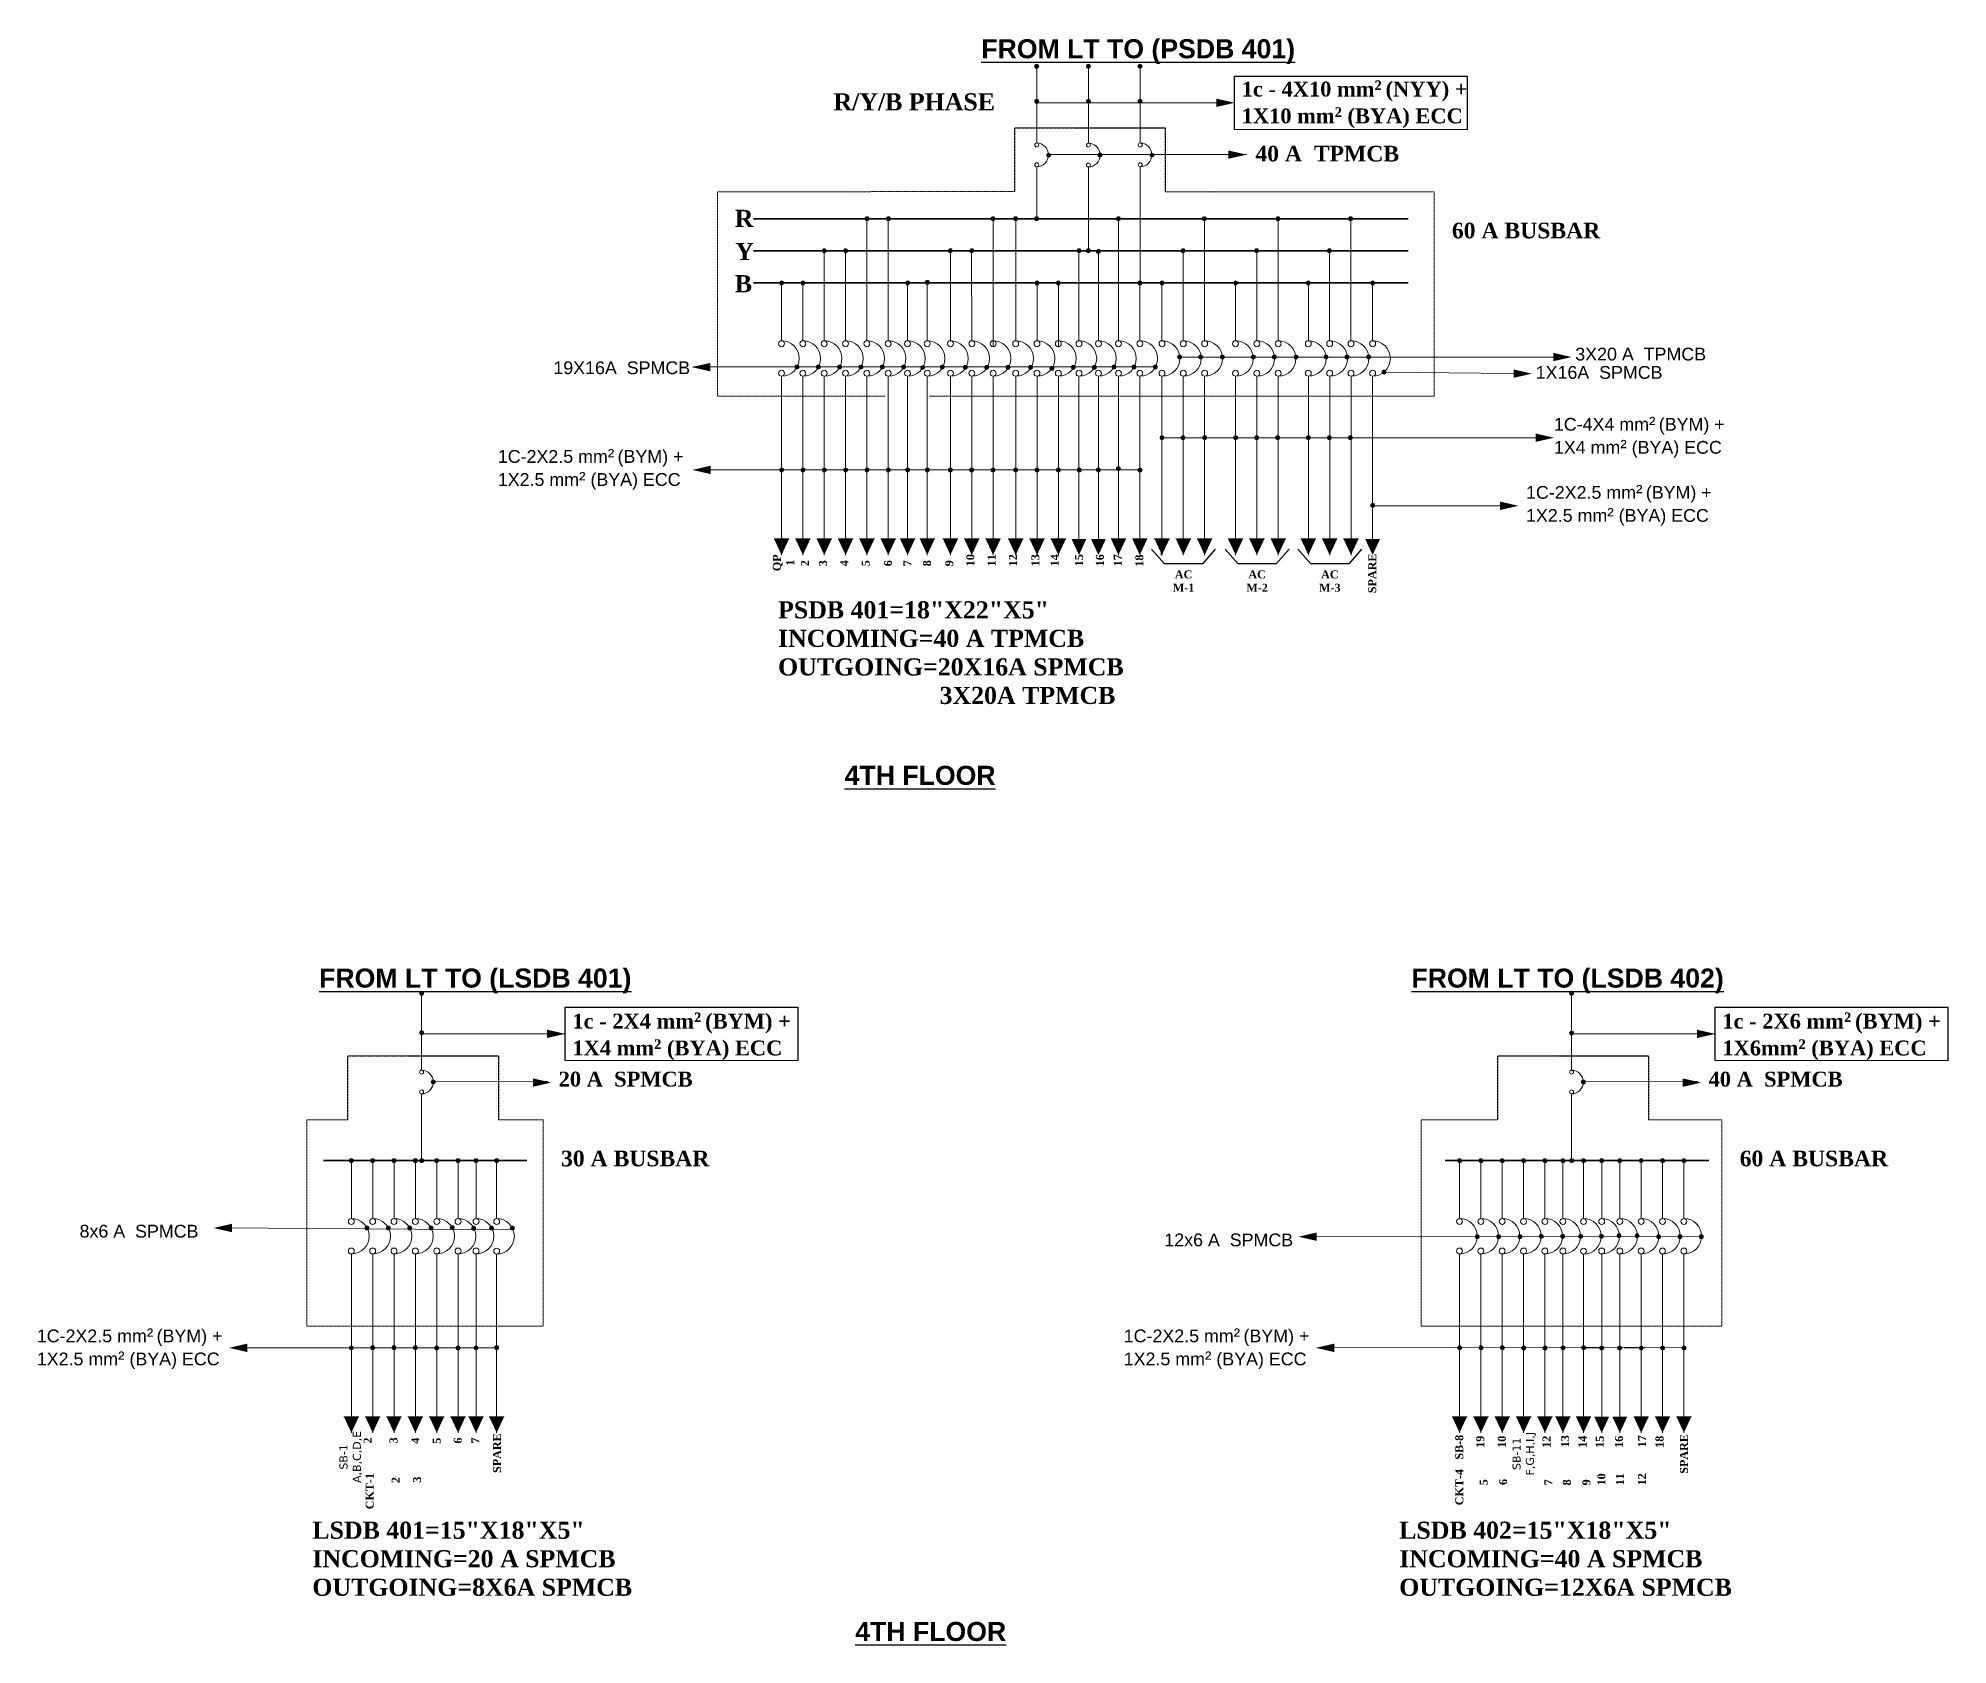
# Model space of a CAD drawing. Header units: inches. Extents: x -12 to 20935469, y -1604 to 24729220.
# Drawn here: x 20826459 to 20827175, y 24653975 to 24654578 of the extents above; entities that cross this region are included whole.
import ezdxf

# ---------------------------------------------------------------- set-up
doc = ezdxf.new("R2010")
doc.units = ezdxf.units.IN
doc.header["$LTSCALE"] = 0.03
doc.header["$MEASUREMENT"] = 0
for name, pattern in [('DASHDOT', [1, 0.5, -0.25, 0, -0.25]), ('DASHDOTX2', [2, 1, -0.5, 0, -0.5]), ('DOT', [0.25, 0, -0.25])]:
    doc.linetypes.add(name, pattern=pattern)
for name, color, linetype in [('AC TEXT', 151, 'DOT'), ('FDB', 5, 'Continuous'), ('GUTLI', 7, 'Continuous'), ('H', 154, 'Continuous'), ('QP TEX', 7, 'Continuous'), ('SSDB TXT', 7, 'Continuous'), ('TEXT', 7, 'Continuous')]:
    doc.layers.add(name, color=color, linetype=linetype)
for name, color, linetype, lineweight in [('CIRCUIT', 7, 'Continuous', 0), ('CKT-CABLE', 3, 'Continuous', 9), ('ELECT', 8, 'Continuous', 0), ('Hatch', 253, 'Continuous', 15), ('Power pts', 6, 'DASHDOTX2', 25), ('SB', 1, 'DASHDOT', 30)]:
    doc.layers.add(name, color=color, linetype=linetype, lineweight=lineweight)
doc.styles.add('MtXpl_Swis721_Lt_BT', font='swissl.ttf')
doc.styles.get("Standard").update_dxf_attribs({"font": 'timesbd.ttf'})

# ---------------------------------------------------------------- blocks, each defined once
blk = doc.blocks.new('CIRCUIT')
at = {"layer": 'CIRCUIT'}
h = blk.add_hatch(color=256, dxfattribs=at)
h.dxf.hatch_style = 1
h.paths.add_polyline_path([(-12531.4, -5028.75), (-12534.2, -5028.75), (-12531.4, -5034.78)])
h.paths.add_polyline_path([(-12528.61, -5028.75), (-12531.4, -5028.75), (-12531.4, -5034.78)])
at = {"layer": 'CIRCUIT', "linetype": 'ByBlock', "ltscale": 10}
for p, q in [((-12531.4, -4932.73), (-12531.4, -4954.43)), ((-12531.4, -4967.73), (-12531.4, -5028.75)), ((-12531.4, -5028.75), (-12531.4, -5034.78))]:
    blk.add_line(p, q, dxfattribs=at)
at = {"layer": 'CIRCUIT'}
blk.add_line((-12534.2, -5028.75), (-12528.61, -5028.75), dxfattribs=at)
at = {"layer": 'CIRCUIT', "linetype": 'ByBlock', "ltscale": 10}
for centre in [(-12531.4, -4955.54), (-12531.4, -4966.62)]:
    blk.add_circle(centre, 1.11, dxfattribs=at)
at = {"layer": 'CIRCUIT'}
blk.add_arc((-12531.41, -4961.08), 6.65, 270.0451, 89.9549, dxfattribs=at)
blk = doc.blocks.new('circle')
at = {"layer": 'H'}
h = blk.add_hatch(color=256, dxfattribs=at)
h.dxf.hatch_style = 1
h.paths.add_polyline_path([(20826700.3, 24643785.82, 1), (20826698.81, 24643785.82, 1)])
at = {"layer": 'CIRCUIT'}
blk.add_circle((20826699.55, 24643785.82), 0.744, dxfattribs=at)
blk = doc.blocks.new('LSDB CON')
at = {"layer": 'CIRCUIT'}
for p, q in [((20826699.36, 24647886.92), (20826699.36, 24647858.1)), ((20826699.36, 24647849.16), (20826699.36, 24647834.28)), ((20826699.36, 24647834.28), (20826699.36, 24647824.16))]:
    blk.add_line(p, q, dxfattribs=at)
for centre in [(20826699.36, 24647872.08), (20826699.36, 24647857.35), (20826699.36, 24647849.91)]:
    blk.add_circle(centre, 0.744, dxfattribs=at)
blk.add_arc((20826699.29, 24647853.63), 4.47, 270.92808, 89.07192, dxfattribs=at)
at = {"layer": 'AC TEXT'}
for p in [(-0.19, 4101.11), (-0.19, 4086.26), (4.2, 4067.81), (-0.19, 4038.34)]:
    blk.add_blockref('circle', p, dxfattribs=at)
blk = doc.blocks.new('PSDB CON')
at = {"layer": 'CIRCUIT'}
for p, q in [((20826882.06, 24643866.2), (20826882.06, 24643837.44)), ((20826901.42, 24643866.2), (20826901.42, 24643837.37)), ((20826920.83, 24643866.2), (20826920.83, 24643837.44)), ((20826882.06, 24643828.51), (20826882.06, 24643809.05)), ((20826901.42, 24643828.44), (20826901.42, 24643797.02)), ((20826920.83, 24643828.51), (20826920.83, 24643784.99))]:
    blk.add_line(p, q, dxfattribs=at)
for centre in [(20826882.06, 24643836.7), (20826901.42, 24643836.63), (20826920.83, 24643836.7), (20826882.06, 24643829.26), (20826901.42, 24643829.19), (20826920.83, 24643829.26)]:
    blk.add_circle(centre, 0.744, dxfattribs=at)
for centre in [(20826881.98, 24643832.98), (20826901.34, 24643832.91), (20826920.75, 24643832.98)]:
    blk.add_arc(centre, 4.47, 270.92808, 89.07192, dxfattribs=at)
at = {"layer": 'Hatch'}
blk.add_circle((20826886.5, 24643832.88), 0.744, dxfattribs=at)
at = {"layer": 'AC TEXT'}
for p in [(182.5, 80.39), (201.86, 80.39), (221.27, 80.39), (182.5, 67.24), (201.86, 67.24), (221.27, 67.24), (186.95, 47.06), (206.26, 47.09), (225.71, 47.06), (182.5, 23.23), (201.86, 11.21), (221.27, -0.82)]:
    blk.add_blockref('circle', p, dxfattribs=at)
blk = doc.blocks.new('A')
at = {"layer": 'Power pts'}
for points in [[(20826820.7, 24664131.25), (20826820.7, 24664155.24), (20826877.15, 24664155.24)], [(20826843.37, 24664155.24), (20826877.15, 24664155.24), (20826877.15, 24664131.25)]]:
    blk.add_lwpolyline(points, dxfattribs=at)
blk = doc.blocks.new('SDB')
at = {"layer": 'CIRCUIT'}
h = blk.add_hatch(color=256, dxfattribs=at)
h.dxf.hatch_style = 1
h.paths.add_polyline_path([(-12942.07, -7596.01), (-12944.87, -7596.01), (-12942.07, -7602.04)])
h.paths.add_polyline_path([(-12939.27, -7596.01), (-12942.07, -7596.01), (-12942.07, -7602.04)])
h = blk.add_hatch(color=256, dxfattribs=at)
h.dxf.hatch_style = 1
h.paths.add_polyline_path([(-12934.07, -7596.01), (-12936.87, -7596.01), (-12934.07, -7602.04)])
h.paths.add_polyline_path([(-12931.27, -7596.01), (-12934.07, -7596.01), (-12934.07, -7602.04)])
h = blk.add_hatch(color=256, dxfattribs=at)
h.dxf.hatch_style = 1
h.paths.add_polyline_path([(-12926.07, -7596.01), (-12928.87, -7596.01), (-12926.07, -7602.04)])
h.paths.add_polyline_path([(-12923.27, -7596.01), (-12926.07, -7596.01), (-12926.07, -7602.04)])
at = {"layer": 'CIRCUIT', "linetype": 'ByBlock', "ltscale": 10}
for p, q in [((-12926.15, -7475.93), (-12926.15, -7521.69)), ((-12934.15, -7487.96), (-12934.15, -7521.69)), ((-12942.07, -7499.98), (-12942.07, -7521.69)), ((-12942.07, -7534.99), (-12942.07, -7596.01)), ((-12934.07, -7534.99), (-12934.07, -7596.01)), ((-12926.07, -7534.99), (-12926.07, -7596.01)), ((-12942.07, -7596.01), (-12942.07, -7602.04)), ((-12934.07, -7596.01), (-12934.07, -7602.04)), ((-12926.07, -7596.01), (-12926.07, -7602.04))]:
    blk.add_line(p, q, dxfattribs=at)
at = {"layer": 'CIRCUIT'}
for p, q in [((-12944.87, -7596.01), (-12939.27, -7596.01)), ((-12936.87, -7596.01), (-12931.27, -7596.01)), ((-12928.87, -7596.01), (-12923.27, -7596.01))]:
    blk.add_line(p, q, dxfattribs=at)
at = {"layer": 'CIRCUIT', "linetype": 'ByBlock', "ltscale": 10}
for centre in [(-12942.07, -7522.8), (-12934.07, -7522.8), (-12926.07, -7522.8), (-12942.07, -7533.88), (-12934.07, -7533.88), (-12926.07, -7533.88)]:
    blk.add_circle(centre, 1.11, dxfattribs=at)
at = {"layer": 'CIRCUIT'}
for centre in [(-12942.07, -7528.34), (-12934.07, -7528.34), (-12926.07, -7528.34)]:
    blk.add_arc(centre, 6.65, 270.0451, 89.9549, dxfattribs=at)
blk = doc.blocks.new('AC C')
at = {"layer": 'QP TEX'}
for p, q in [((20826908.78, 24654380.59), (20826904.08, 24654385.95)), ((20826908.78, 24654380.59), (20826923.35, 24654380.59)), ((20826923.35, 24654380.59), (20826928.06, 24654385.95))]:
    blk.add_line(p, q, dxfattribs=at)
at = {"layer": 'AC TEXT'}
for p in [(224.34, 10724.02), (216.34, 10711.99), (208.42, 10699.97), (215.04, 10672.19), (222.93, 10672.19), (231.04, 10672.21), (208.42, 10641.91), (216.31, 10641.92), (224.18, 10641.93)]:
    blk.add_blockref('circle', p, dxfattribs=at)
at = {"layer": 'GUTLI'}
blk.add_blockref('SDB', (20839850.04, 24661985.77), dxfattribs=at)

msp = doc.modelspace()

# ---------------------------------------------------------------- hatches: boundary and pattern name
at = {"layer": 'CIRCUIT', "linetype": 'ByBlock', "ltscale": 10}
h = msp.add_hatch(color=256, dxfattribs=at)
h.dxf.hatch_style = 1
h.paths.add_polyline_path([(20826753.75, 24654389.76), (20826750.95, 24654389.76), (20826753.75, 24654383.73)])
h.paths.add_polyline_path([(20826756.55, 24654389.76), (20826753.75, 24654389.76), (20826753.75, 24654383.73)])
h = msp.add_hatch(color=256, dxfattribs=at)
h.dxf.hatch_style = 1
h.paths.add_polyline_path([(20826761.75, 24654389.76), (20826758.95, 24654389.76), (20826761.75, 24654383.73)])
h.paths.add_polyline_path([(20826764.55, 24654389.76), (20826761.75, 24654389.76), (20826761.75, 24654383.73)])
h = msp.add_hatch(color=256, dxfattribs=at)
h.dxf.hatch_style = 1
h.paths.add_polyline_path([(20826769.75, 24654389.76), (20826766.95, 24654389.76), (20826769.75, 24654383.73)])
h.paths.add_polyline_path([(20826772.55, 24654389.76), (20826769.75, 24654389.76), (20826769.75, 24654383.73)])
h = msp.add_hatch(color=256, dxfattribs=at)
h.dxf.hatch_style = 1
h.paths.add_polyline_path([(20826777.75, 24654389.76), (20826774.95, 24654389.76), (20826777.75, 24654383.73)])
h.paths.add_polyline_path([(20826780.55, 24654389.76), (20826777.75, 24654389.76), (20826777.75, 24654383.73)])
h = msp.add_hatch(color=256, dxfattribs=at)
h.dxf.hatch_style = 1
h.paths.add_polyline_path([(20826785, 24654389.76), (20826782.21, 24654389.76), (20826785, 24654383.73)])
h.paths.add_polyline_path([(20826787.8, 24654389.76), (20826785, 24654389.76), (20826785, 24654383.73)])
h = msp.add_hatch(color=256, dxfattribs=at)
h.dxf.hatch_style = 1
h.paths.add_polyline_path([(20826792.38, 24654389.76), (20826789.58, 24654389.76), (20826792.38, 24654383.73)])
h.paths.add_polyline_path([(20826795.17, 24654389.76), (20826792.38, 24654389.76), (20826792.38, 24654383.73)])
h = msp.add_hatch(color=256, dxfattribs=at)
h.dxf.hatch_style = 1
h.paths.add_polyline_path([(20826801.07, 24654389.76), (20826798.27, 24654389.76), (20826801.07, 24654383.73)])
h.paths.add_polyline_path([(20826803.87, 24654389.76), (20826801.07, 24654389.76), (20826801.07, 24654383.73)])
h = msp.add_hatch(color=256, dxfattribs=at)
h.dxf.hatch_style = 1
h.paths.add_polyline_path([(20826809.07, 24654389.76), (20826806.27, 24654389.76), (20826809.07, 24654383.73)])
h.paths.add_polyline_path([(20826811.87, 24654389.76), (20826809.07, 24654389.76), (20826809.07, 24654383.73)])
h = msp.add_hatch(color=256, dxfattribs=at)
h.dxf.hatch_style = 1
h.paths.add_polyline_path([(20826817.07, 24654389.76), (20826814.27, 24654389.76), (20826817.07, 24654383.73)])
h.paths.add_polyline_path([(20826819.87, 24654389.76), (20826817.07, 24654389.76), (20826817.07, 24654383.73)])
h = msp.add_hatch(color=256, dxfattribs=at)
h.dxf.hatch_style = 1
h.paths.add_polyline_path([(20826825.54, 24654389.76), (20826822.74, 24654389.76), (20826825.54, 24654383.73)])
h.paths.add_polyline_path([(20826828.34, 24654389.76), (20826825.54, 24654389.76), (20826825.54, 24654383.73)])
h = msp.add_hatch(color=256, dxfattribs=at)
h.dxf.hatch_style = 1
h.paths.add_polyline_path([(20826833.54, 24654389.76), (20826830.74, 24654389.76), (20826833.54, 24654383.73)])
h.paths.add_polyline_path([(20826836.34, 24654389.76), (20826833.54, 24654389.76), (20826833.54, 24654383.73)])
h = msp.add_hatch(color=256, dxfattribs=at)
h.dxf.hatch_style = 1
h.paths.add_polyline_path([(20826841.54, 24654389.76), (20826838.74, 24654389.76), (20826841.54, 24654383.73)])
h.paths.add_polyline_path([(20826844.34, 24654389.76), (20826841.54, 24654389.76), (20826841.54, 24654383.73)])
h = msp.add_hatch(color=256, dxfattribs=at)
h.dxf.hatch_style = 1
h.paths.add_polyline_path([(20826849.26, 24654389.76), (20826846.46, 24654389.76), (20826849.26, 24654383.73)])
h.paths.add_polyline_path([(20826852.05, 24654389.76), (20826849.26, 24654389.76), (20826849.26, 24654383.73)])
h = msp.add_hatch(color=256, dxfattribs=at)
h.dxf.hatch_style = 1
h.paths.add_polyline_path([(20826856.55, 24654389.76), (20826853.75, 24654389.76), (20826856.55, 24654383.73)])
h.paths.add_polyline_path([(20826859.35, 24654389.76), (20826856.55, 24654389.76), (20826856.55, 24654383.73)])
h = msp.add_hatch(color=256, dxfattribs=at)
h.dxf.hatch_style = 1
h.paths.add_polyline_path([(20826864.07, 24654389.76), (20826861.28, 24654389.76), (20826864.07, 24654383.73)])
h.paths.add_polyline_path([(20826866.87, 24654389.76), (20826864.07, 24654389.76), (20826864.07, 24654383.73)])
h = msp.add_hatch(color=256, dxfattribs=at)
h.dxf.hatch_style = 1
h.paths.add_polyline_path([(20826872.07, 24654389.76), (20826869.28, 24654389.76), (20826872.07, 24654383.73)])
h.paths.add_polyline_path([(20826874.87, 24654389.76), (20826872.07, 24654389.76), (20826872.07, 24654383.73)])
h = msp.add_hatch(color=256, dxfattribs=at)
h.dxf.hatch_style = 1
h.paths.add_polyline_path([(20826959.36, 24654389.76), (20826956.56, 24654389.76), (20826959.36, 24654383.73)])
h.paths.add_polyline_path([(20826962.16, 24654389.76), (20826959.36, 24654389.76), (20826959.36, 24654383.73)])
h = msp.add_hatch(color=256, dxfattribs=at)
h.dxf.hatch_style = 1
h.paths.add_polyline_path([(20827045.24, 24654060.62), (20827042.44, 24654060.62), (20827045.24, 24654054.59)])
h.paths.add_polyline_path([(20827048.04, 24654060.62), (20827045.24, 24654060.62), (20827045.24, 24654054.59)])
h = msp.add_hatch(color=256, dxfattribs=at)
h.dxf.hatch_style = 1
h.paths.add_polyline_path([(20827052.04, 24654060.62), (20827049.24, 24654060.62), (20827052.04, 24654054.59)])
h.paths.add_polyline_path([(20827054.84, 24654060.62), (20827052.04, 24654060.62), (20827052.04, 24654054.59)])

# ---------------------------------------------------------------- linework, layer by layer
for p, q in [((20826769.75, 24654509.83), (20826769.75, 24654464.08)), ((20826777.75, 24654509.83), (20826777.75, 24654464.08)), ((20826817.07, 24654509.83), (20826817.07, 24654461.86)), ((20826825.54, 24654509.83), (20826825.54, 24654464.08)), ((20826864.07, 24654509.83), (20826864.07, 24654464.08)), ((20826753.79, 24654497.81), (20826753.75, 24654464.08)), ((20826761.75, 24654497.81), (20826761.75, 24654464.08)), ((20826761.75, 24654497.81), (20826761.75, 24654464.08)), ((20826801.07, 24654497.81), (20826801.07, 24654464.08)), ((20826809, 24654497.81), (20826809.07, 24654464.08)), ((20826849.26, 24654497.81), (20826849.26, 24654464.08)), ((20826856.55, 24654497.81), (20826856.55, 24654464.08)), ((20826785, 24654485.78), (20826785, 24654464.08)), ((20826792.38, 24654485.78), (20826792.38, 24654464.08)), ((20826833.54, 24654485.04), (20826833.54, 24654464.08)), ((20826841.54, 24654485.85), (20826841.54, 24654461.86)), ((20826872.07, 24654485.78), (20826872.07, 24654464.08)), ((20826959.36, 24654485.78), (20826959.36, 24654464.08)), ((20826745.75, 24654466.29), (20826745.75, 24654464.08)), ((20826751, 24654457.43), (20826751, 24654457.43)), ((20826753.75, 24654450.78), (20826753.75, 24654389.76)), ((20826761.75, 24654450.78), (20826761.75, 24654389.76)), ((20826769.75, 24654450.78), (20826769.75, 24654389.76)), ((20826777.75, 24654450.78), (20826777.75, 24654389.76)), ((20826785, 24654450.78), (20826785, 24654389.76)), ((20826792.38, 24654450.78), (20826792.38, 24654389.76)), ((20826798.25, 24654457.43), (20826798.25, 24654457.43)), ((20826801.07, 24654450.78), (20826801.07, 24654389.76)), ((20826809.07, 24654450.78), (20826809.07, 24654389.76)), ((20826817.07, 24654450.78), (20826817.07, 24654389.76)), ((20826825.54, 24654450.78), (20826825.54, 24654389.76)), ((20826833.54, 24654450.78), (20826833.54, 24654389.76)), ((20826841.54, 24654450.78), (20826841.54, 24654389.76)), ((20826849.26, 24654450.78), (20826849.26, 24654389.76)), ((20826856.55, 24654450.78), (20826856.55, 24654389.76)), ((20826864.07, 24654450.78), (20826864.07, 24654389.76)), ((20826872.07, 24654450.78), (20826872.07, 24654389.76)), ((20826959.36, 24654450.78), (20826959.36, 24654389.76)), ((20826760.36, 24654415.47), (20826760.36, 24654415.47)), ((20826750.95, 24654389.76), (20826756.55, 24654389.76)), ((20826753.75, 24654389.76), (20826753.75, 24654383.73)), ((20826758.95, 24654389.76), (20826764.55, 24654389.76)), ((20826761.75, 24654389.76), (20826761.75, 24654383.73)), ((20826766.95, 24654389.76), (20826772.55, 24654389.76)), ((20826769.75, 24654389.76), (20826769.75, 24654383.73)), ((20826774.95, 24654389.76), (20826780.55, 24654389.76)), ((20826777.75, 24654389.76), (20826777.75, 24654383.73)), ((20826782.21, 24654389.76), (20826787.8, 24654389.76)), ((20826785, 24654389.76), (20826785, 24654383.73)), ((20826789.58, 24654389.76), (20826795.17, 24654389.76)), ((20826792.38, 24654389.76), (20826792.38, 24654383.73)), ((20826798.27, 24654389.76), (20826803.87, 24654389.76)), ((20826801.07, 24654389.76), (20826801.07, 24654383.73)), ((20826806.27, 24654389.76), (20826811.87, 24654389.76)), ((20826809.07, 24654389.76), (20826809.07, 24654383.73)), ((20826814.27, 24654389.76), (20826819.87, 24654389.76)), ((20826817.07, 24654389.76), (20826817.07, 24654383.73)), ((20826817.07, 24654389.76), (20826817.07, 24654383.73)), ((20826822.74, 24654389.76), (20826828.34, 24654389.76)), ((20826825.54, 24654389.76), (20826825.54, 24654383.73)), ((20826830.74, 24654389.76), (20826836.34, 24654389.76)), ((20826833.54, 24654389.76), (20826833.54, 24654383.73)), ((20826838.74, 24654389.76), (20826844.34, 24654389.76)), ((20826841.54, 24654389.76), (20826841.54, 24654383.73)), ((20826841.54, 24654389.76), (20826841.54, 24654383.73)), ((20826861.28, 24654389.76), (20826866.87, 24654389.76)), ((20826864.07, 24654389.76), (20826864.07, 24654383.73)), ((20826869.28, 24654389.76), (20826874.87, 24654389.76)), ((20826872.07, 24654389.76), (20826872.07, 24654383.73)), ((20826877.28, 24654389.76), (20826882.87, 24654389.76)), ((20826880.07, 24654389.76), (20826880.07, 24654383.73)), ((20827045.24, 24654156.64), (20827045.24, 24654134.94)), ((20827052.04, 24654156.64), (20827052.04, 24654134.94)), ((20826576.45, 24654137.16), (20826576.45, 24654134.95)), ((20826588.91, 24654131.44), (20826588.91, 24654131.44)), ((20826604.91, 24654131.44), (20826604.91, 24654131.44)), ((20826997.21, 24654128.17), (20826997.21, 24654128.17)), ((20827013.21, 24654128.17), (20827013.21, 24654128.17)), ((20827045.24, 24654121.64), (20827045.24, 24654060.62)), ((20827052.04, 24654121.64), (20827052.04, 24654060.62)), ((20826583.06, 24654086.34), (20826583.06, 24654086.34)), ((20826990.57, 24654086.34), (20826990.57, 24654086.34)), ((20827045.24, 24654060.62), (20827045.24, 24654054.59)), ((20827052.04, 24654060.62), (20827052.04, 24654054.59))]:
    msp.add_line(p, q, dxfattribs=at)
for centre in [(20826753.75, 24654462.97), (20826761.75, 24654462.97), (20826769.75, 24654462.97), (20826777.75, 24654462.97), (20826785, 24654462.97), (20826792.38, 24654462.97), (20826801.07, 24654462.97), (20826809.07, 24654462.97), (20826817.07, 24654462.97), (20826825.54, 24654462.97), (20826833.54, 24654462.97), (20826841.54, 24654462.97), (20826849.26, 24654462.97), (20826856.55, 24654462.97), (20826864.07, 24654462.97), (20826872.07, 24654462.97), (20826959.36, 24654462.97), (20826753.75, 24654451.89), (20826761.75, 24654451.89), (20826769.75, 24654451.89), (20826777.75, 24654451.89), (20826785, 24654451.89), (20826792.38, 24654451.89), (20826801.07, 24654451.89), (20826809.07, 24654451.89), (20826817.07, 24654451.89), (20826825.54, 24654451.89), (20826833.54, 24654451.89), (20826841.54, 24654451.89), (20826849.26, 24654451.89), (20826856.55, 24654451.89), (20826864.07, 24654451.89), (20826872.07, 24654451.89), (20826959.36, 24654451.89), (20827045.24, 24654133.83), (20827052.04, 24654133.83), (20827045.24, 24654122.75), (20827052.04, 24654122.75)]:
    msp.add_circle(centre, 1.11, dxfattribs=at)
for centre in [(20826753.74, 24654457.43), (20826761.74, 24654457.43), (20826769.74, 24654457.43), (20826777.74, 24654457.43), (20826785, 24654457.43), (20826792.37, 24654457.43), (20826801.06, 24654457.43), (20826809.06, 24654457.43), (20826817.06, 24654457.43), (20826825.54, 24654457.43), (20826833.54, 24654457.43), (20826841.54, 24654457.43), (20826849.25, 24654457.43), (20826856.55, 24654457.43), (20826864.07, 24654457.43), (20826872.07, 24654457.43), (20826959.36, 24654457.43), (20827045.23, 24654128.29), (20827052.03, 24654128.29)]:
    msp.add_arc(centre, 6.65, 270.0451, 89.9549, dxfattribs=at)
at = {"layer": 'CKT-CABLE', "transparency": 33554666}
for p, q in [((20826833.43, 24654553.3), (20826900.75, 24654553.3)), ((20826837.83, 24654533.87), (20826912.05, 24654533.87)), ((20826887.02, 24654457.97), (20827027.08, 24654457.97)), ((20826704.58, 24654454.25), (20826751.58, 24654454.25)), ((20826751.08, 24654454.25), (20826878.17, 24654454.28)), ((20827012.22, 24654451.74), (20826963.63, 24654452.34)), ((20826880.4, 24654427.72), (20827020.46, 24654427.72)), ((20826711.2, 24654415.65), (20826769.75, 24654415.65)), ((20826768.56, 24654415.65), (20826785, 24654415.65)), ((20826776.18, 24654415.65), (20826872.39, 24654415.64)), ((20826960.17, 24654402.19), (20827007.17, 24654402.19)), ((20826602.79, 24654204.19), (20826656.61, 24654204.19)), ((20827033.94, 24654204.18), (20827087.76, 24654204.18)), ((20826607.17, 24654186.42), (20826650.16, 24654186.27)), ((20827038.32, 24654186.42), (20827081.31, 24654186.26)), ((20826526.95, 24654131.39), (20826637.1, 24654130.71)), ((20826933.67, 24654128.12), (20827083.34, 24654128.23)), ((20826536.52, 24654086.45), (20826630.93, 24654086.47)), ((20826944.03, 24654086.45), (20827076.77, 24654086.64)), ((20827037.69, 24654086.45), (20827042.04, 24654086.45)), ((20827040.15, 24654086.44), (20827046.12, 24654086.44)), ((20827053.68, 24654086.44), (20827061.36, 24654086.44))]:
    msp.add_line(p, q, dxfattribs=at)
at = {"layer": 'CKT-CABLE'}
for points in [[(20826907.62, 24654553.3, 0, 3.14, 0), (20826900.75, 24654553.3, 3.14, 3.14, 0)], [(20826912.08, 24654533.87, 0, 3.14, 0), (20826905.21, 24654533.87, 3.14, 3.14, 0)], [(20827033.95, 24654457.97, 0, 3.14, 0), (20827027.08, 24654457.97, 3.14, 3.14, 0)], [(20826704.13, 24654454.19, 0, 3.14, 0), (20826711, 24654454.19, 3.14, 3.14, 0)], [(20827019.09, 24654451.74, 0, 3.14, 0), (20827012.22, 24654451.74, 3.14, 3.14, 0)], [(20827027.33, 24654427.72, 0, 3.14, 0), (20827020.46, 24654427.72, 3.14, 3.14, 0)], [(20826704.33, 24654415.65, 0, 3.14, 0), (20826711.2, 24654415.65, 3.14, 3.14, 0)], [(20827014.04, 24654402.19, 0, 3.14, 0), (20827007.17, 24654402.19, 3.14, 3.14, 0)], [(20826656.64, 24654204.19, 0, 3.14, 0), (20826649.77, 24654204.19, 3.14, 3.14, 0)], [(20827087.79, 24654204.18, 0, 3.14, 0), (20827080.92, 24654204.18, 3.14, 3.14, 0)], [(20826651.38, 24654185.91, 0, 3.14, 0), (20826644.51, 24654185.91, 3.14, 3.14, 0)], [(20827082.53, 24654185.9, 0, 3.14, 0), (20827075.66, 24654185.9, 3.14, 3.14, 0)], [(20826524.81, 24654131.39, 0, 3.14, 0), (20826531.68, 24654131.39, 3.14, 3.14, 0)], [(20826931.52, 24654128.12, 0, 3.14, 0), (20826938.39, 24654128.12, 3.14, 3.14, 0)], [(20826530.58, 24654086.45, 0, 3.14, 0), (20826537.45, 24654086.45, 3.14, 3.14, 0)], [(20826938.09, 24654086.45, 0, 3.14, 0), (20826944.96, 24654086.45, 3.14, 3.14, 0)]]:
    msp.add_lwpolyline(points, format="xyseb", dxfattribs=at)
at = {"layer": 'ELECT', "color": 5, "linetype": 'ByBlock', "lineweight": 35, "ltscale": 10}
for p, q in [((20826727.28, 24654509.83), (20826972.73, 24654509.83)), ((20826728.89, 24654509.83), (20826777, 24654509.83)), ((20826776.56, 24654509.83), (20826809, 24654509.83)), ((20826727.28, 24654497.81), (20826972.73, 24654497.81)), ((20826728.89, 24654497.81), (20826777.75, 24654497.81)), ((20826776.56, 24654497.81), (20826809, 24654497.81)), ((20826727.28, 24654485.78), (20826972.73, 24654485.78)), ((20826728.89, 24654485.78), (20826777.75, 24654485.78)), ((20826776.56, 24654485.78), (20826809, 24654485.78)), ((20826566.01, 24654156.65), (20826634.54, 24654156.65)), ((20826632.65, 24654156.64), (20826642.22, 24654156.64)), ((20826986.51, 24654156.65), (20827042.04, 24654156.65)), ((20827040.15, 24654156.64), (20827085.46, 24654156.64))]:
    msp.add_line(p, q, dxfattribs=at)
at = {"layer": 'Power pts', "lineweight": 0}
for points in [[(20826776.56, 24654443.31), (20826713.74, 24654443.31), (20826713.74, 24654519.91), (20826825.19, 24654520.05)], [(20826881.64, 24654519.91), (20826982.39, 24654519.91), (20826982.39, 24654443.31), (20826793.03, 24654443.31)], [(20826982.39, 24654443.31), (20826793.03, 24654443.31)], [(20826630.93, 24654094.55), (20826559.74, 24654094.55), (20826559.74, 24654171.95), (20826575.19, 24654171.95)], [(20826631.64, 24654171.94), (20826648.38, 24654171.94), (20826648.38, 24654094.54), (20826630.93, 24654094.55)], [(20827038.44, 24654094.55), (20826977.53, 24654094.55), (20826977.53, 24654171.95), (20827006.34, 24654171.95)], [(20827062.79, 24654171.94), (20827090.31, 24654171.94), (20827090.31, 24654094.54), (20827038.44, 24654094.55)]]:
    msp.add_lwpolyline(points, dxfattribs=at)
at = {"layer": 'QP TEX'}
for p, q in [((20826881.2, 24654380.59), (20826876.5, 24654385.95)), ((20826881.2, 24654380.59), (20826895.77, 24654380.59)), ((20826895.77, 24654380.59), (20826900.48, 24654385.95)), ((20826936.07, 24654380.59), (20826931.36, 24654385.95)), ((20826936.07, 24654380.59), (20826950.64, 24654380.59)), ((20826950.64, 24654380.59), (20826955.34, 24654385.95))]:
    msp.add_line(p, q, dxfattribs=at)
at = {"layer": 'SB', "color": 1, "linetype": 'ByBlock', "lineweight": -2}
for points in [[(20826907.62, 24654563.33), (20826994.84, 24654563.29), (20826994.84, 24654543.23), (20826907.62, 24654543.27)], [(20826656.64, 24654214.22), (20826743.87, 24654214.18), (20826743.87, 24654194.12), (20826656.64, 24654194.16)], [(20827087.79, 24654214.21), (20827175.02, 24654214.17), (20827175.02, 24654194.11), (20827087.79, 24654194.15)]]:
    msp.add_lwpolyline(points, close=True, dxfattribs=at)

# ---------------------------------------------------------------- block references
at = {"layer": 'AC TEXT'}
for name, p in [('PSDB CON', (-48.62, 10700.79)), ('circle', (70.2, 10724.02)), ('circle', (78.2, 10724.02)), ('circle', (117.52, 10724.02)), ('circle', (125.99, 10724)), ('circle', (164.52, 10724)), ('circle', (196.76, 10724.02)), ('circle', (251.62, 10724.02)), ('circle', (54.2, 10711.99)), ('circle', (62.2, 10711.99)), ('circle', (62.2, 10711.99)), ('circle', (101.52, 10711.99)), ('circle', (109.52, 10712)), ('circle', (149.7, 10711.99)), ('circle', (157, 10711.75)), ('circle', (188.76, 10711.99)), ('circle', (243.62, 10711.99)), ('circle', (38.2, 10699.97)), ('circle', (46.2, 10699.97)), ('circle', (85.45, 10699.97)), ('circle', (92.82, 10700.15)), ('circle', (133.99, 10699.97)), ('circle', (141.99, 10699.97)), ('circle', (172.52, 10699.97)), ('circle', (180.84, 10699.97)), ('circle', (235.71, 10699.97)), ('circle', (259.81, 10699.97)), ('circle', (187.46, 10672.15)), ('circle', (195.35, 10672.16)), ('circle', (203.46, 10672.17)), ('circle', (242.33, 10672.12)), ('circle', (250.22, 10672.13)), ('circle', (258.33, 10672.14)), ('circle', (44.03, 10668.44)), ('circle', (52.03, 10668.44)), ('circle', (60.03, 10668.44)), ('circle', (68.03, 10668.44)), ('circle', (76.03, 10668.44)), ('circle', (84.03, 10668.44)), ('circle', (91.17, 10668.23)), ('circle', (98.54, 10668.44)), ('circle', (107.12, 10668.25)), ('circle', (115.12, 10668.28)), ('circle', (123.12, 10668.25)), ('circle', (131.59, 10668.25)), ('circle', (139.58, 10667.95)), ('circle', (147.59, 10668.25)), ('circle', (155.48, 10668.33)), ('circle', (162.85, 10668.47)), ('circle', (170.37, 10668.47)), ('circle', (178.37, 10668.47)), ('circle', (264.08, 10666.52)), ('circle', (180.84, 10641.91)), ('circle', (188.73, 10641.92)), ('circle', (196.84, 10641.93)), ('circle', (235.71, 10641.91)), ('circle', (243.6, 10641.92)), ('circle', (251.46, 10641.93)), ('circle', (38.2, 10629.84)), ('circle', (46.2, 10629.84)), ('circle', (54.2, 10629.84)), ('circle', (62.2, 10629.84)), ('circle', (70.2, 10629.84)), ('circle', (78.2, 10629.84)), ('circle', (85.45, 10629.84)), ('circle', (92.82, 10629.84)), ('circle', (101.52, 10629.78)), ('circle', (109.52, 10629.79)), ('circle', (117.52, 10629.8)), ('circle', (125.99, 10629.8)), ('circle', (133.99, 10629.81)), ('circle', (141.99, 10629.82)), ('circle', (149.88, 10629.82)), ('circle', (157, 10629.84)), ('circle', (164.52, 10630.31)), ('circle', (172.59, 10629.83)), ('circle', (259.88, 10616.49)), ('LSDB CON', (-96.57, 6332.49)), ('LSDB CON', (334.58, 6332.48)), ('circle', (-123.1, 10370.78)), ('circle', (-115.1, 10370.78)), ('circle', (-107.1, 10370.78)), ('circle', (-99.1, 10370.78)), ('circle', (-91.09, 10370.78)), ('circle', (-83.1, 10370.78)), ('circle', (-83.1, 10370.78)), ('circle', (-76.35, 10370.78)), ('circle', (-68.62, 10370.78)), ('circle', (292.41, 10370.78)), ('circle', (300.41, 10370.78)), ('circle', (308.41, 10370.78)), ('circle', (316.41, 10370.78)), ('circle', (324.41, 10370.78)), ('circle', (324.41, 10370.78)), ('circle', (331.16, 10370.78)), ('circle', (338.88, 10370.78)), ('circle', (345.69, 10370.77)), ('circle', (352.49, 10370.77)), ('circle', (360.5, 10370.77)), ('circle', (368.5, 10370.78)), ('circle', (376.51, 10370.78)), ('circle', (-117.23, 10345.61)), ('circle', (-109.23, 10345.61)), ('circle', (-101.23, 10345.62)), ('circle', (-93.22, 10345.57)), ('circle', (-85.24, 10345.64)), ('circle', (-77.27, 10345.48)), ('circle', (-70.52, 10345.53)), ('circle', (-62.79, 10345.56)), ('circle', (299.05, 10342.36)), ('circle', (307.05, 10342.37)), ('circle', (315.08, 10342.3)), ('circle', (323.01, 10342.41)), ('circle', (331.05, 10342.48)), ('circle', (337.76, 10342.43)), ('circle', (345.53, 10342.44)), ('circle', (352.19, 10342.65)), ('circle', (359, 10342.65)), ('circle', (367.04, 10342.27)), ('circle', (375.05, 10342.28)), ('circle', (383.06, 10342.28)), ('circle', (-123.1, 10300.63)), ('circle', (-115.1, 10300.64)), ('circle', (-107.1, 10300.65)), ('circle', (-99.1, 10300.65)), ('circle', (-91.09, 10300.58)), ('circle', (-83.1, 10300.58)), ('circle', (-76.35, 10300.63)), ('circle', (-68.62, 10300.66)), ('circle', (292.41, 10300.64)), ('circle', (300.41, 10300.65)), ('circle', (308.41, 10300.65)), ('circle', (316.41, 10300.58)), ('circle', (324.41, 10300.58)), ('circle', (331.16, 10300.63)), ('circle', (338.88, 10300.66)), ('circle', (345.68, 10300.59)), ('circle', (352.49, 10300.59)), ('circle', (360.5, 10300.57)), ('circle', (368.5, 10300.58)), ('circle', (376.51, 10300.58))]:
    msp.add_blockref(name, p, dxfattribs=at)
at = {"layer": 'CIRCUIT', "linetype": 'ByBlock', "ltscale": 10}
for p in [(20839269.15, 24659418.51), (20839277.15, 24659418.51), (20839107.86, 24659089.38), (20839115.86, 24659089.38), (20839123.86, 24659089.38), (20839131.86, 24659089.38), (20839139.87, 24659089.38), (20839147.86, 24659089.38), (20839154.61, 24659089.38), (20839162.33, 24659089.34), (20839523.36, 24659089.38), (20839531.36, 24659089.38), (20839539.36, 24659089.38), (20839547.37, 24659089.38), (20839555.36, 24659089.38), (20839562.11, 24659089.38), (20839569.84, 24659089.34), (20839591.45, 24659089.37), (20839599.46, 24659089.38), (20839607.47, 24659089.38)]:
    msp.add_blockref('CIRCUIT', p, dxfattribs=at)
at = {"layer": 'GUTLI'}
for p in [(20839822.46, 24661985.77), (20839877.33, 24661985.77)]:
    msp.add_blockref('SDB', p, dxfattribs=at)
at = {"layer": 'QP TEX'}
msp.add_blockref('AC C', (0, 0), dxfattribs=at)
at = {"layer": 'SSDB TXT'}
for p in [(4.49, -9611.34), (-245.51, -9959.29), (185.64, -9959.3)]:
    msp.add_blockref('A', p, dxfattribs=at)

# ---------------------------------------------------------------- texts
at = {"layer": 'FDB', "color": 3, "char_height": 7.1503, "width": 320.2943, "attachment_point": 1}
for s, insert in [('{\\fArial|b1|i0|c0|p34;\\LFROM LT TO (PSDB 401)}', (20826812.64, 24654577.15)), ('{\\fArial|b1|i0|c0|p34;\\L4TH FLOOR}', (20826761.41, 24654304.7)), ('{\\fArial|b1|i0|c0|p34;\\LFROM LT TO (LSDB 401)}', (20826564.37, 24654228.68)), ('{\\fArial|b1|i0|c0|p34;\\LFROM LT TO (LSDB 402)}', (20826973.93, 24654228.67)), ('{\\fArial|b1|i0|c0|p34;\\L4TH FLOOR}', (20826765.38, 24653983.67))]:
    msp.add_mtext(s, dxfattribs=dict(at, insert=insert))
at = {"layer": 'TEXT', "style": 'MtXpl_Swis721_Lt_BT'}
for s, p in [('8x6 A  SPMCB', (20826474.56, 24654127.8)), ('12x6 A  SPMCB', (20826881.27, 24654124.53))]:
    msp.add_text(s, height=4.7862, dxfattribs=at).set_placement(p)
at = {"layer": 'TEXT', "color": 0, "char_height": 5.5714, "width": 251.3301, "attachment_point": 1}
for s, insert in [('1c - 4X10 mm{\\H1.0833x;²\\fMS Shell Dlg 2|b0|i0|c0|p0;\\H0.65385x; }(NYY) +\\P1X10 mm{\\H1.0833x;²} (BYA) ECC', (20826910.27, 24654561.7)), ('1c - 2X4 mm{\\H1.0833x;²\\fMS Shell Dlg 2|b0|i0|c0|p0;\\H0.65385x; }(BYM) +\\P1X4 mm{\\H1.0833x;²} (BYA) ECC', (20826659.34, 24654212.2)), ('1c - 2X6 mm{\\H1.0833x;²\\fMS Shell Dlg 2|b0|i0|c0|p0;\\H0.65385x; }(BYM) +\\P1X6mm{\\H1.0833x;²} (BYA) ECC', (20827090.49, 24654212.19)), ('20 A  SPMCB', (20826654.17, 24654190)), ('40 A  SPMCB', (20827085.32, 24654189.99))]:
    msp.add_mtext(s, dxfattribs=dict(at, insert=insert))
at = {"layer": 'TEXT', "attachment_point": 1}
for s, insert, char_height, width in [('R/Y/B PHASE', (20826757.23, 24654556.87), 6.4138, 63786.5102), ('40 A  TPMCB', (20826915.41, 24654537.17), 5.8655, 63786.5102), ('R', (20826720.22, 24654513.18), 6.41, 63786.5102), ('60 A BUSBAR', (20826989.09, 24654508.34), 5.8655, 63786.5102), ('Y', (20826720.41, 24654500.74), 6.41, 63786.5102), ('B', (20826720.22, 24654488.68), 6.41, 63786.5102), ('{\\fSwis721 Lt BT|b0|i0|c0|p34;3X20 A  TPMCB\\P\\H1.00001x;\\C0;\\P\\fArial|b0|i0|c0|p34;\\H0.8571x;\\C256;          }', (20827035.35, 24654461.47), 4.7862, 76.3934), ('{\\fSwis721 Lt BT|b0|i0|c0|p34;19X16A  SPMCB\\P\\H1.00001x;\\C0;\\P\\fArial|b0|i0|c0|p34;\\H0.8571x;\\C256;          }', (20826652.2, 24654456.34), 4.7862, 76.3934), ('{\\fSwis721 Lt BT|b0|i0|c0|p34;1X16A  SPMCB\\P\\H1.00001x;\\C0;\\P\\fArial|b0|i0|c0|p34;\\H0.8571x;\\C256;          }', (20827020.5, 24654454.6), 4.7862, 76.3934), ('{\\fSwis721 Lt BT|b0|i0|c0|p34;\\C0;1C-4X4 mm\\H1.0833x;²\\fMS Shell Dlg 2|b0|i0|c0|p0;\\H0.65385x; \\fSwis721 Lt BT|b0|i0|c0|p34;\\H1.4118x;(BYM) +\\P1X4 mm\\H1.0833x;²\\H0.92311x; (BYA) ECC\\P\\fArial|b0|i0|c0|p34;\\H0.8571x;\\C256;          }', (20827027.33, 24654435.55), 4.78621, 76.3934), ('{\\fSwis721 Lt BT|b0|i0|c0|p34;\\C0;1C-2X2.5 mm\\H1.0833x;²\\fMS Shell Dlg 2|b0|i0|c0|p0;\\H0.65385x; \\fSwis721 Lt BT|b0|i0|c0|p34;\\H1.4118x;(BYM) +\\P1X2.5 mm\\H1.0833x;²\\H0.92311x; (BYA) ECC\\P\\fArial|b0|i0|c0|p34;\\H0.8571x;\\C256;          }', (20826631.37, 24654423.48), 4.78621, 76.3934), ('{\\fSwis721 Lt BT|b0|i0|c0|p34;\\C0;1C-2X2.5 mm\\H1.0833x;²\\fMS Shell Dlg 2|b0|i0|c0|p0;\\H0.65385x; \\fSwis721 Lt BT|b0|i0|c0|p34;\\H1.4118x;(BYM) +\\P1X2.5 mm\\H1.0833x;²\\H0.92311x; (BYA) ECC\\P\\fArial|b0|i0|c0|p34;\\H0.8571x;\\C256;          }', (20827016.88, 24654410.01), 4.78621, 76.3934), ('\\pxqc;AC\\PM-1{\\H0.8571x;    }', (20826881.72, 24654377.97), 3, 13.494), ('\\pxqc;AC\\PM-2{\\H0.8571x;    }', (20826909.3, 24654377.97), 3, 13.494), ('\\pxqc;AC\\PM-3{\\H0.8571x;    }', (20826936.58, 24654377.97), 3, 13.494), ('PSDB 401=18"X22"X5"\\PINCOMING=40 A TPMCB\\POUTGOING=20X16A SPMCB\\P                         3X20A TPMCB\\P\\P                                                 ', (20826736.45, 24654366.38), 6.4138, 63786.5102), ('30 A BUSBAR', (20826655.07, 24654160.38), 5.8655, 63786.5102), ('60 A BUSBAR', (20827097, 24654160.38), 5.8655, 63786.5102), ('{\\fSwis721 Lt BT|b0|i0|c0|p34;\\C0;1C-2X2.5 mm\\H1.0833x;²\\fMS Shell Dlg 2|b0|i0|c0|p0;\\H0.65385x; \\fSwis721 Lt BT|b0|i0|c0|p34;\\H1.4118x;(BYM) +\\P1X2.5 mm\\H1.0833x;²\\H0.92311x; (BYA) ECC\\P\\fArial|b0|i0|c0|p34;\\H0.8571x;\\C256;          }', (20826458.53, 24654093.72), 4.78621, 76.3934), ('{\\fSwis721 Lt BT|b0|i0|c0|p34;\\C0;1C-2X2.5 mm\\H1.0833x;²\\fMS Shell Dlg 2|b0|i0|c0|p0;\\H0.65385x; \\fSwis721 Lt BT|b0|i0|c0|p34;\\H1.4118x;(BYM) +\\P1X2.5 mm\\H1.0833x;²\\H0.92311x; (BYA) ECC\\P\\fArial|b0|i0|c0|p34;\\H0.8571x;\\C256;          }', (20826866.04, 24654093.72), 4.78621, 76.3934), ('LSDB 401=15"X18"X5"\\PINCOMING=20 A SPMCB\\POUTGOING=8X6A SPMCB\\P                        \\P                    ', (20826561.83, 24654021.27), 6.4138, 63786.5102), ('LSDB 402=15"X18"X5"\\PINCOMING=40 A SPMCB\\POUTGOING=12X6A SPMCB\\P                       \\P                    ', (20826969.33, 24654021.27), 6.4138, 63786.5102)]:
    msp.add_mtext(s, dxfattribs=dict(at, insert=insert, char_height=char_height, width=width))
at = {"layer": 'TEXT', "char_height": 3, "width": 6.6096, "attachment_point": 1, "rotation": 90}
for s, insert in [('\\pxqc;QP 1\\P{\\H0.8571x;        }', (20826734.49, 24654377.52)), ('2', (20826745.02, 24654379.52)), ('3', (20826751.76, 24654379.52)), ('4', (20826759.76, 24654379.52)), ('5', (20826767.76, 24654379.52)), ('6', (20826776.14, 24654379.52)), ('7', (20826783.4, 24654379.52)), ('8', (20826790.77, 24654379.52)), ('9', (20826799.13, 24654379.52)), ('10', (20826807, 24654379.52)), ('11', (20826815, 24654379.52)), ('12', (20826823, 24654379.52)), ('13', (20826831.38, 24654379.52)), ('14', (20826838.64, 24654379.52)), ('15', (20826847.81, 24654379.52)), ('16', (20826855.61, 24654379.52)), ('17', (20826862.29, 24654379.52)), ('\\pxqc;18\\P{\\H0.8571x;        }', (20826870.38, 24654378.33)), ('SPARE{\\H0.8571x;          }', (20826957.7, 24654369.42)), ('\\pxqc;2{\\H0.8571x;\\P          }', (20826581.11, 24654048.38)), ('3{\\H0.8571x;    }', (20826590.75, 24654050.63)), ('\\pxqc;4{\\H0.8571x; \\P       }', (20826598.96, 24654048.3)), ('\\pxqc;5{\\H0.8571x; \\P       }', (20826606.97, 24654048.3)), ('6{\\H0.8571x;     }', (20826614.84, 24654050.55)), ('7', (20826621.48, 24654050.55)), ('SPARE {\\H0.8571x;    }', (20826629.57, 24654039.53)), ('SB-8', (20826990.32, 24654044.52)), ('19', (20826998.21, 24654048.96)), ('10', (20827006.31, 24654048.96)), ('12', (20827023.07, 24654048.96)), ('13', (20827030.01, 24654049.16)), ('14', (20827036.56, 24654048.96)), ('15', (20827043.02, 24654048.96)), ('16', (20827050.21, 24654048.96)), ('17', (20827058.88, 24654049.16)), ('18', (20827065.43, 24654048.96)), ('SPARE {\\H0.8571x;    }', (20827074.58, 24654039.23)), ('\\pxqc;\\PCKT-1{\\H0.8571x;         }', (20826576.82, 24654029.4)), ('2{\\H0.8571x;  }', (20826591.57, 24654035.73)), ('3{\\H0.8571x;        }', (20826599.57, 24654035.89)), ('\\pxqc;\\PCKT-4{\\H0.8571x;         }', (20826985.36, 24654030.92)), ('5', (20826999.47, 24654034.91)), ('6', (20827006.77, 24654035.03)), ('7', (20827023.79, 24654034.87)), ('8', (20827030.69, 24654034.87)), ('9', (20827038.02, 24654034.87)), ('10', (20827043.64, 24654034.87)), ('11', (20827050.61, 24654034.87)), ('12', (20827058.83, 24654034.87))]:
    msp.add_mtext(s, dxfattribs=dict(at, insert=insert))
at = {"layer": 'TEXT', "char_height": 3, "attachment_point": 1, "rotation": 90}
for s, insert in [('\\pxqc;{\\fVerdana|b0|i0|c0|p34;SB-1\\PA,B,C,D,E}', (20826572.01, 24654038.11)), ('\\pxqc;{\\fVerdana|b0|i0|c0|p34;SB-11\\PF,G,H,I,J}', (20827011.82, 24654039.32))]:
    msp.add_mtext_dynamic_manual_height_columns(s, width=14.8534, gutter_width=0.0767, heights=[0], dxfattribs=dict(at, insert=insert))

doc.saveas('drawing.dxf')
